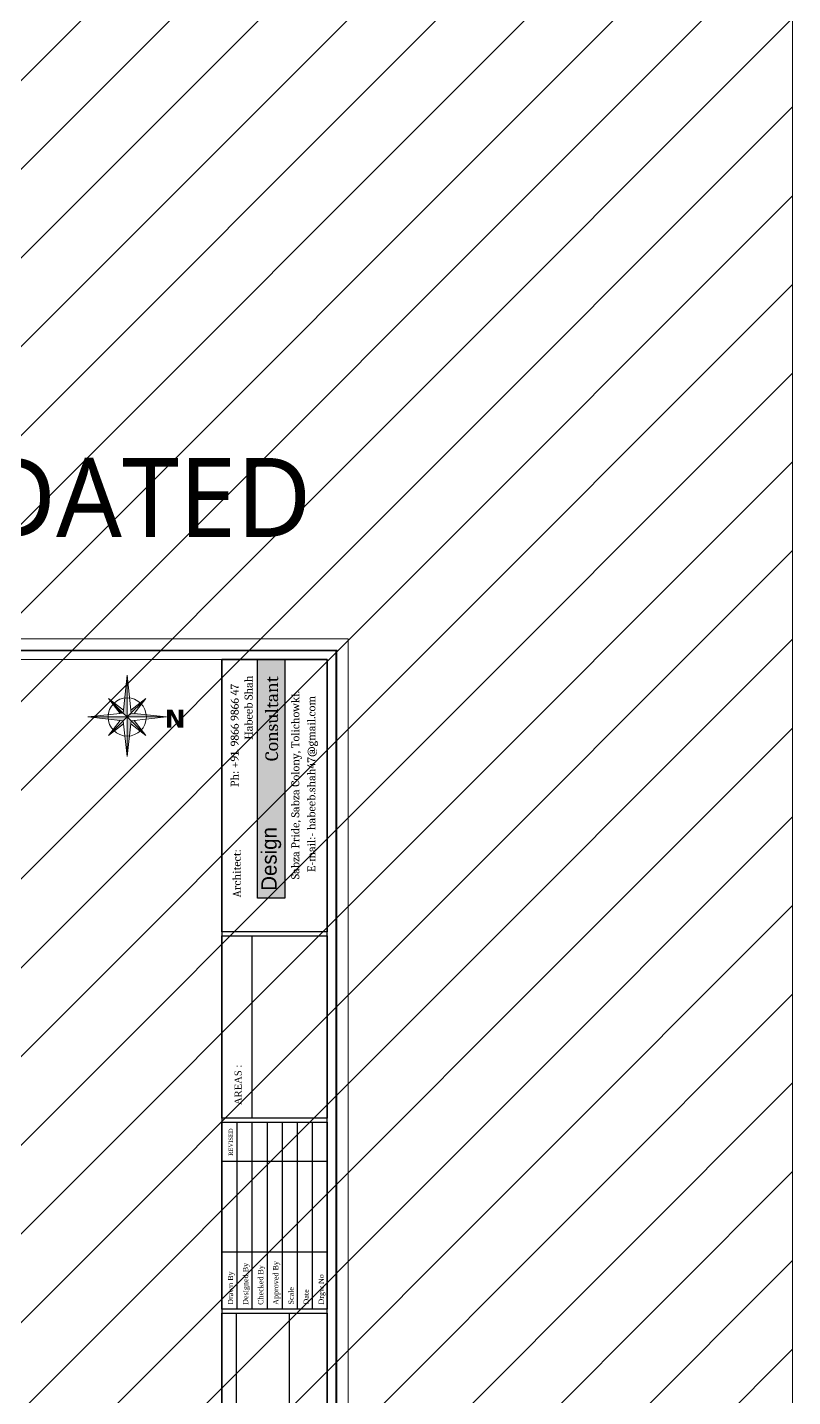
# Model space of a CAD drawing. Header units: inches. Extents: x -179 to 4134, y -2155 to 815.
# Drawn here: x 1710 to 2098, y -1653 to -960 of the extents above; entities that cross this region are included whole.
import ezdxf
from ezdxf.enums import TextEntityAlignment as Align

# ---------------------------------------------------------------- set-up
doc = ezdxf.new("R2010")
doc.units = ezdxf.units.IN
doc.header["$LTSCALE"] = 5
for name, color, linetype, lineweight in [('text', 7, 'Continuous', 5), ('title', 7, 'Continuous', 5), ('wall hatch', 252, 'Continuous', 5)]:
    doc.layers.add(name, color=color, linetype=linetype, lineweight=lineweight)
doc.styles.add('Cambria', font='Cambria.ttf', dxfattribs={"height": 5})
doc.styles.add('irfan', font='trebuc.ttf')
doc.styles.add('OPTIMA', font='vinet.ttf')
doc.styles.add('raj', font='times.ttf')
doc.styles.add('TNR', font='trebuc.ttf')

msp = doc.modelspace()

# ---------------------------------------------------------------- hatches: boundary and pattern name
at = {"lineweight": 15, "ltscale": 0.25, "transparency": 33554687}
h = msp.add_hatch(dxfattribs=at)
h.set_pattern_fill('ANSI31', color=256, scale=10)
h.paths.add_polyline_path([(-179.41, 814.5), (2097.9, 814.5), (2097.9, -2154.98), (-179.41, -2154.98)])
at = {"layer": 'text'}
h = msp.add_hatch(color=252, dxfattribs=at)
h.dxf.hatch_style = 1
h.paths.add_polyline_path([(1826.91, -1400.72), (1826.91, -1279.9), (1840.82, -1279.9), (1840.82, -1400.72)])
at = {"layer": 'title'}
h = msp.add_hatch(color=5, dxfattribs=at)
h.paths.add_polyline_path([(1760.99, -1308.99), (1758.99, -1310.98), (1741.02, -1308.99)])
h.paths.add_polyline_path([(1758.99, -1310.98), (1759.15, -1312.47), (1751.58, -1318.4)])
h.paths.add_polyline_path([(1760.99, -1308.99), (1762.98, -1310.98), (1760.99, -1328.95)])
h.paths.add_polyline_path([(1762.98, -1310.98), (1764.47, -1310.82), (1770.4, -1318.4)])
h.paths.add_polyline_path([(1760.99, -1308.99), (1762.98, -1306.99), (1780.95, -1308.99)])
h.paths.add_polyline_path([(1762.98, -1306.99), (1762.82, -1305.5), (1770.4, -1299.58)])
h.paths.add_polyline_path([(1760.99, -1287.81), (1760.99, -1308.99), (1758.99, -1306.99)])
msp.add_hatch(color=256, dxfattribs=at).paths.add_polyline_path([(1758.99, -1306.99), (1757.5, -1307.16), (1751.58, -1299.58)])

# ---------------------------------------------------------------- linework, layer by layer
at = {"lineweight": 15, "ltscale": 0.25}
msp.add_lwpolyline([(-179.41, 814.5), (2097.9, 814.5), (2097.9, -2154.98), (-179.41, -2154.98)], close=True, dxfattribs=at)
msp.add_lwpolyline([(1826.91, -1400.72), (1826.91, -1279.9), (1840.82, -1279.9), (1840.82, -1400.72)], close=True)
at = {"layer": 'title'}
for p, q in [((1758.99, -1306.99), (1760.99, -1287.81)), ((1762.98, -1306.99), (1760.99, -1287.81)), ((1760.99, -1308.99), (1760.99, -1287.81)), ((1751.58, -1299.58), (1757.5, -1307.16)), ((1751.58, -1299.58), (1759.15, -1305.5)), ((1758.99, -1306.99), (1751.58, -1299.58)), ((1760.99, -1308.99), (1770.4, -1299.58)), ((1770.4, -1299.58), (1762.82, -1305.5)), ((1770.4, -1299.58), (1764.47, -1307.16)), ((1741.02, -1308.99), (1758.99, -1306.99)), ((1760.99, -1308.99), (1741.02, -1308.99)), ((1741.02, -1308.99), (1758.99, -1310.98)), ((1758.99, -1306.99), (1760.99, -1308.99)), ((1758.99, -1310.98), (1760.99, -1308.99)), ((1760.99, -1308.99), (1762.98, -1306.99)), ((1760.99, -1308.99), (1780.95, -1308.99)), ((1760.99, -1308.99), (1760.99, -1328.95)), ((1762.98, -1310.98), (1760.99, -1308.99)), ((1762.98, -1306.99), (1780.95, -1308.99)), ((1762.98, -1310.98), (1780.95, -1308.99)), ((1751.58, -1318.4), (1757.5, -1310.82)), ((1758.99, -1310.98), (1751.58, -1318.4)), ((1751.58, -1318.4), (1759.15, -1312.47)), ((1760.99, -1328.95), (1758.99, -1310.98)), ((1760.99, -1328.95), (1762.98, -1310.98)), ((1770.4, -1318.4), (1762.82, -1312.47)), ((1762.98, -1310.98), (1770.4, -1318.4)), ((1770.4, -1318.4), (1764.47, -1310.82))]:
    msp.add_line(p, q, dxfattribs=at)
at = {"layer": 'title', "lineweight": 25}
for p, q in [((1824.15, -1419.7), (1824.15, -1512.08)), ((1816.53, -1514.08), (1816.53, -1608.67)), ((1824.15, -1514.08), (1824.15, -1608.67)), ((1831.77, -1514.08), (1831.77, -1608.67)), ((1839.4, -1514.08), (1839.4, -1608.67)), ((1847.02, -1514.08), (1847.02, -1608.67)), ((1854.64, -1514.08), (1854.64, -1608.67)), ((1809, -1533.87), (1862.35, -1533.87)), ((1808.91, -1579.65), (1862.26, -1579.65))]:
    msp.add_line(p, q, dxfattribs=at)
at = {"layer": 'title', "linetype": 'Continuous', "lineweight": -3}
for p, q in [((1816.3, -1793.1), (1816.3, -1610.68)), ((1843.09, -1793.1), (1843.09, -1610.68))]:
    msp.add_line(p, q, dxfattribs=at)
at = {"layer": 'title'}
for points in [[(1872.78, -1887.37), (1872.78, -1269.38), (998.77, -1269.38), (998.77, -1887.37)], [(1862.26, -1279.9), (1009.28, -1279.9), (1009.28, -1875.48), (1862.26, -1875.48)]]:
    msp.add_lwpolyline(points, close=True, dxfattribs=at)
at = {"layer": 'title', "color": 7, "linetype": 'Continuous', "const_width": 0.902}
msp.add_lwpolyline([(1866.85, -1275.32), (1004.7, -1275.32), (1004.7, -1881.44), (1866.85, -1881.44)], close=True, dxfattribs=at)
at = {"layer": 'title', "lineweight": -3}
for points in [[(1808.91, -1417.69), (1808.91, -1279.9), (1862.26, -1279.9), (1862.26, -1417.69)], [(1808.91, -1279.9), (1808.91, -1875.48), (1862.26, -1875.48), (1862.26, -1279.9)], [(1808.91, -1512.08), (1808.91, -1419.7), (1862.26, -1419.7), (1862.26, -1512.08)], [(1808.91, -1608.67), (1808.91, -1514.08), (1862.26, -1514.08), (1862.26, -1608.67)]]:
    msp.add_lwpolyline(points, close=True, dxfattribs=at)
at = {"layer": 'title', "linetype": 'Continuous', "lineweight": -3}
msp.add_lwpolyline([(1808.91, -1793.1), (1808.91, -1610.68), (1862.26, -1610.68), (1862.26, -1793.1)], close=True, dxfattribs=at)
at = {"layer": 'title'}
msp.add_circle((1760.99, -1308.99), 9.69, dxfattribs=at)

# ---------------------------------------------------------------- texts
at = {"layer": 'title', "style": 'Cambria'}
for s, height, p in [('Habeeb Shah', 4.0503, (1824.47, -1320.47)), ('Consultant ', 6.449, (1837.37, -1331.31)), ('Ph: +91. 9866 9866 47', 4.0503, (1817.41, -1344.44)), ('Sabza Pride, Sabza Colony, Tolichowki.', 4.0503, (1848.14, -1391.15)), ('E-mail:- habeeb.shah47@gmail.com', 4.0503, (1856.26, -1387.54)), ('Architect:', 4.05, (1818.48, -1400.34))]:
    msp.add_text(s, height=height, rotation=90, dxfattribs=at).set_placement(p)
at = {"layer": 'title', "color": 1, "style": 'OPTIMA'}
msp.add_text('Design', height=7.739, rotation=90, dxfattribs=at).set_placement((1836.66, -1396.94))
at = {"layer": 'title', "style": 'raj'}
for s, height, p in [('AREAS :', 3.55, (1815.35, -1505.38)), ('REVISED', 2.148, (1812.38, -1531.07)), ('Designed By', 2.6844, (1819.56, -1606.53)), ('Checked By', 2.684, (1827.18, -1606.53)), ('Approved By', 2.6844, (1834.88, -1606.53)), ('Drawn By', 2.684, (1811.94, -1606.53)), ('Drgw No', 2.684, (1857.87, -1606.36)), ('Scale ', 2.684, (1842.62, -1606.36)), ('Date', 2.684, (1850.25, -1606.36))]:
    msp.add_text(s, height=height, rotation=90, dxfattribs=at).set_placement(p, align=Align.TOP_LEFT)
at = {"layer": 'title', "insert": (1494.63, -1314.35), "char_height": 9.0861, "width": 295.8367, "attachment_point": 3, "rotation": 180, "line_spacing_factor": 1.200437, "style": 'TNR'}
msp.add_mtext('\\pxql;{\\fVerdana|b1|i0|c0|p34;\\C1;N}', dxfattribs=at)
at = {"layer": 'wall hatch', "lineweight": -2, "ltscale": 0.25, "style": 'irfan'}
msp.add_text('Furniture layout UPDATED', height=40, dxfattribs=at).set_placement((1210.2, -1217.92))

doc.saveas('drawing.dxf')
